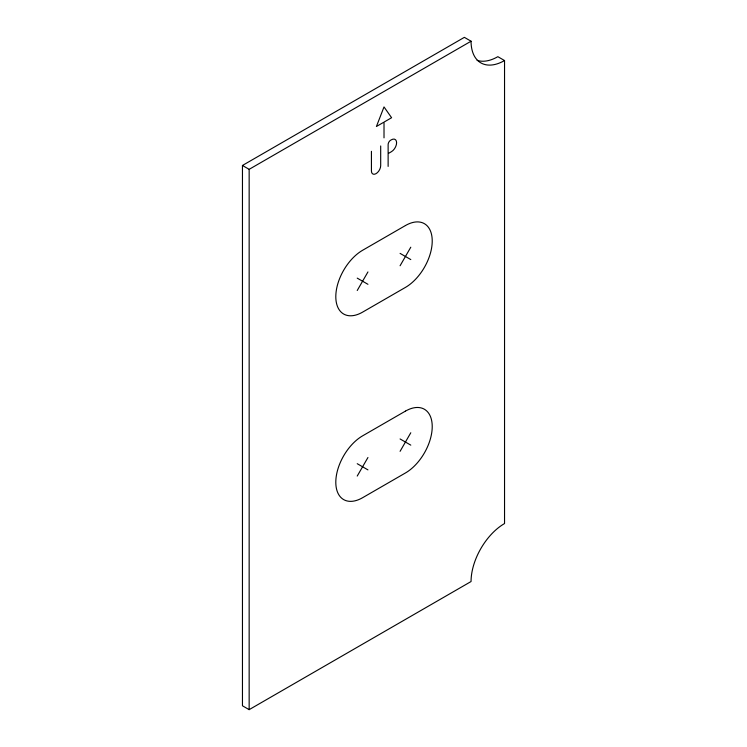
<?xml version="1.0" encoding="UTF-8"?>
<svg xmlns="http://www.w3.org/2000/svg" width="747" height="747" viewBox="0 0 747 747"><rect width="100%" height="100%" fill="white"/><g stroke="black" fill="none" stroke-linecap="round" stroke-linejoin="round"><path stroke-width="1.12" d="M357.225 290.499L367.944 271.936M400.084 265.755L410.794 247.201M357.225 476.063L367.944 457.509M400.084 451.328L410.794 432.765M242.458 165.47L464.363 37.35L471.058 41.216A47.35 27.34 -60 0 0 504.542 60.544L504.542 523.544A47.35 27.34 -60 0 0 471.058 581.53L249.153 709.65L242.458 705.784L242.458 165.47L249.153 169.336L471.058 41.216M383.482 122.415L376.423 126.486L384.014 106.933L391.596 117.727L384.014 122.106L384.014 137.868M388.673 153.284L391.437 151.688A7.302 4.221 -60 0 0 396.601 142.752A7.302 4.221 -60 0 0 391.437 139.764L390.644 140.221A3.548 2.054 -60 0 0 388.132 144.573L388.132 166.413M504.542 60.544L497.847 56.679A47.35 27.34 -60 0 1 477.1 60.339M400.084 253.382L410.794 259.573M357.225 278.127L367.944 284.308M400.084 438.956L410.794 445.137M357.225 463.691L367.944 469.882M380.69 145.964L380.69 165.629A6.555 3.782 -60 0 1 376.058 173.649A6.555 3.782 -60 0 1 371.427 170.979L371.427 151.314M249.153 169.336L249.153 709.65M405.444 225.547L362.584 250.292A37.882 21.868 -60 0 0 335.805 296.68A37.882 21.868 -60 0 0 362.584 312.143L405.444 287.408A37.882 21.868 -60 0 0 432.224 241.01A37.882 21.868 -60 0 0 405.444 225.547M405.444 411.121L362.584 435.856A37.882 21.868 -60 0 0 335.805 482.254A37.882 21.868 -60 0 0 362.584 497.717L405.444 472.972A37.882 21.868 -60 0 0 432.224 426.584A37.882 21.868 -60 0 0 405.444 411.121"/></g></svg>
